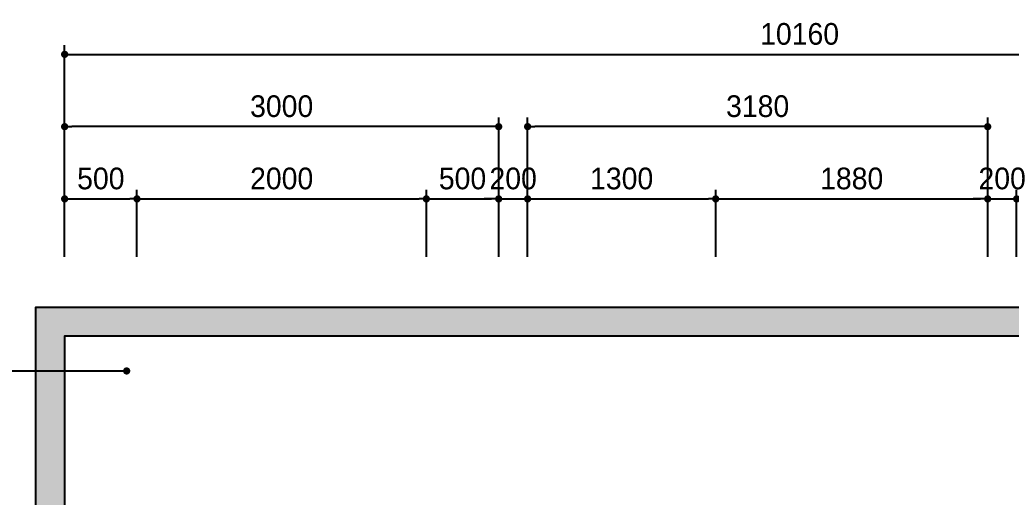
# Model space of a CAD drawing. Header units: millimetres. Extents: x 0 to 400063, y 963 to 238763.
# Drawn here: x 48783 to 55635, y 160209 to 163512 of the extents above; entities that cross this region are included whole.
import ezdxf

# ---------------------------------------------------------------- set-up
doc = ezdxf.new("R2010")
doc.units = ezdxf.units.MM
doc.header["$LTSCALE"] = 40
doc.header["$PDMODE"] = 34
doc.layers.get('Defpoints').update_dxf_attribs({"color": 249})
doc.layers.add('.', color=7, linetype='Continuous', lineweight=13)
for name, color, linetype in [('2sec', 2, 'Continuous'), ('DIM', 8, 'Continuous'), ('SOL253', 253, 'Continuous')]:
    doc.layers.add(name, color=color, linetype=linetype)
doc.styles.add('울릉도 L', font='HYWULM.TTF')
doc.dimstyles.new('황금손50', dxfattribs={"dimscale": 50, "dimtxt": 3, "dimasz": 1, "dimexe": 1.25, "dimexo": 2, "dimgap": 1.25, "dimtad": 1, "dimdec": 0, "dimzin": 9, "dimtxsty": '울릉도 L', "dimblk": 'DOT', "dimcen": 2.5, "dimclrd": 1, "dimclre": 1, "dimadec": 0, "dimazin": 0, "dimtfac": 1, "dimtdec": 0, "dimtix": 1, "dimtmove": 0, "dimatfit": 2, "dimldrblk": 'DOT', "dimfxl": 0, "dimarcsym": 0})

# ---------------------------------------------------------------- blocks, each defined once
blk = doc.blocks.new('_Dot')
at = {"color": 0, "lineweight": -2}
blk.add_line((-0.5, 0), (-1, 0), dxfattribs=at)
at = {"color": 0, "const_width": 0.5}
blk.add_lwpolyline([(-0.25, 0, 1), (0.25, 0, 1)], format="xyb", close=True, dxfattribs=at)
blk = doc.blocks.new('*D316')
at = {"layer": 'Defpoints', "color": 0}
for p in [(49592.5, 162272.5), (49092.5, 161772.5), (49592.5, 161772.5)]:
    blk.add_point(p, dxfattribs=at)
at = {"layer": 'DIM', "color": 1, "lineweight": -2}
for p, q in [((49092.5, 161872.5), (49092.5, 162335)), ((49592.5, 161872.5), (49592.5, 162335)), ((49142.5, 162272.5), (49542.5, 162272.5))]:
    blk.add_line(p, q, dxfattribs=at)
at = {"layer": 'DIM', "color": 1, "lineweight": -2, "xscale": 50, "yscale": 50, "zscale": 50, "rotation": 180}
blk.add_blockref('_Dot', (49092.5, 162272.5), dxfattribs=at)
at = {"layer": 'DIM', "color": 1, "lineweight": -2, "xscale": 50, "yscale": 50, "zscale": 50}
blk.add_blockref('_Dot', (49592.5, 162272.5), dxfattribs=at)
at = {"layer": 'DIM', "color": 0, "insert": (49342.5, 162413), "char_height": 150, "attachment_point": 5, "style": '울릉도 L'}
blk.add_mtext('500', dxfattribs=at)
blk = doc.blocks.new('*D317')
at = {"layer": 'Defpoints', "color": 0}
for p in [(51592.5, 162272.5), (49592.5, 161772.5), (51592.5, 161772.5)]:
    blk.add_point(p, dxfattribs=at)
at = {"layer": 'DIM', "color": 1, "lineweight": -2}
for p, q in [((49592.5, 161872.5), (49592.5, 162335)), ((51592.5, 161872.5), (51592.5, 162335)), ((49642.5, 162272.5), (51542.5, 162272.5))]:
    blk.add_line(p, q, dxfattribs=at)
at = {"layer": 'DIM', "color": 1, "lineweight": -2, "xscale": 50, "yscale": 50, "zscale": 50, "rotation": 180}
blk.add_blockref('_Dot', (49592.5, 162272.5), dxfattribs=at)
at = {"layer": 'DIM', "color": 1, "lineweight": -2, "xscale": 50, "yscale": 50, "zscale": 50}
blk.add_blockref('_Dot', (51592.5, 162272.5), dxfattribs=at)
at = {"layer": 'DIM', "color": 0, "insert": (50592.5, 162413), "char_height": 150, "attachment_point": 5, "style": '울릉도 L'}
blk.add_mtext('2000', dxfattribs=at)
blk = doc.blocks.new('*D318')
at = {"layer": 'Defpoints', "color": 0}
for p in [(52092.5, 162272.5), (51592.5, 161772.5), (52092.5, 161772.5)]:
    blk.add_point(p, dxfattribs=at)
at = {"layer": 'DIM', "color": 1, "lineweight": -2}
for p, q in [((51592.5, 161872.5), (51592.5, 162335)), ((52092.5, 161872.5), (52092.5, 162335)), ((51642.5, 162272.5), (52042.5, 162272.5))]:
    blk.add_line(p, q, dxfattribs=at)
at = {"layer": 'DIM', "color": 1, "lineweight": -2, "xscale": 50, "yscale": 50, "zscale": 50, "rotation": 180}
blk.add_blockref('_Dot', (51592.5, 162272.5), dxfattribs=at)
at = {"layer": 'DIM', "color": 1, "lineweight": -2, "xscale": 50, "yscale": 50, "zscale": 50}
blk.add_blockref('_Dot', (52092.5, 162272.5), dxfattribs=at)
at = {"layer": 'DIM', "color": 0, "insert": (51842.5, 162413), "char_height": 150, "attachment_point": 5, "style": '울릉도 L'}
blk.add_mtext('500', dxfattribs=at)
blk = doc.blocks.new('*D319')
at = {"layer": 'Defpoints', "color": 0}
for p in [(52292.5, 162272.5), (52092.5, 161772.5), (52292.5, 161772.5)]:
    blk.add_point(p, dxfattribs=at)
at = {"layer": 'DIM', "color": 1, "lineweight": -2}
for p, q in [((52092.5, 161872.5), (52092.5, 162335)), ((52292.5, 161872.5), (52292.5, 162335)), ((52042.5, 162272.5), (51992.5, 162272.5)), ((52092.5, 162272.5), (52292.5, 162272.5)), ((52342.5, 162272.5), (52392.5, 162272.5))]:
    blk.add_line(p, q, dxfattribs=at)
at = {"layer": 'DIM', "color": 1, "lineweight": -2, "xscale": 50, "yscale": 50, "zscale": 50}
blk.add_blockref('_Dot', (52092.5, 162272.5), dxfattribs=at)
at = {"layer": 'DIM', "color": 1, "lineweight": -2, "xscale": 50, "yscale": 50, "zscale": 50, "rotation": 180}
blk.add_blockref('_Dot', (52292.5, 162272.5), dxfattribs=at)
at = {"layer": 'DIM', "color": 0, "insert": (52192.5, 162413), "char_height": 150, "attachment_point": 5, "style": '울릉도 L'}
blk.add_mtext('200', dxfattribs=at)
blk = doc.blocks.new('*D320')
at = {"layer": 'Defpoints', "color": 0}
for p in [(53592.5, 162272.5), (52292.5, 161772.5), (53592.5, 161772.5)]:
    blk.add_point(p, dxfattribs=at)
at = {"layer": 'DIM', "color": 1, "lineweight": -2}
for p, q in [((52292.5, 161872.5), (52292.5, 162335)), ((53592.5, 161872.5), (53592.5, 162335)), ((52342.5, 162272.5), (53542.5, 162272.5))]:
    blk.add_line(p, q, dxfattribs=at)
at = {"layer": 'DIM', "color": 1, "lineweight": -2, "xscale": 50, "yscale": 50, "zscale": 50, "rotation": 180}
blk.add_blockref('_Dot', (52292.5, 162272.5), dxfattribs=at)
at = {"layer": 'DIM', "color": 1, "lineweight": -2, "xscale": 50, "yscale": 50, "zscale": 50}
blk.add_blockref('_Dot', (53592.5, 162272.5), dxfattribs=at)
at = {"layer": 'DIM', "color": 0, "insert": (52942.5, 162413), "char_height": 150, "attachment_point": 5, "style": '울릉도 L'}
blk.add_mtext('1300', dxfattribs=at)
blk = doc.blocks.new('*D321')
at = {"layer": 'Defpoints', "color": 0}
for p in [(55472.5, 162272.5), (53592.5, 161772.5), (55472.5, 161772.5)]:
    blk.add_point(p, dxfattribs=at)
at = {"layer": 'DIM', "color": 1, "lineweight": -2}
for p, q in [((53592.5, 161872.5), (53592.5, 162335)), ((55472.5, 161872.5), (55472.5, 162335)), ((53642.5, 162272.5), (55422.5, 162272.5))]:
    blk.add_line(p, q, dxfattribs=at)
at = {"layer": 'DIM', "color": 1, "lineweight": -2, "xscale": 50, "yscale": 50, "zscale": 50, "rotation": 180}
blk.add_blockref('_Dot', (53592.5, 162272.5), dxfattribs=at)
at = {"layer": 'DIM', "color": 1, "lineweight": -2, "xscale": 50, "yscale": 50, "zscale": 50}
blk.add_blockref('_Dot', (55472.5, 162272.5), dxfattribs=at)
at = {"layer": 'DIM', "color": 0, "insert": (54532.5, 162413.1), "char_height": 150, "attachment_point": 5, "style": '울릉도 L'}
blk.add_mtext('1880', dxfattribs=at)
blk = doc.blocks.new('*D322')
at = {"layer": 'Defpoints', "color": 0}
for p in [(55672.5, 162272.5), (55472.5, 161772.5), (55672.5, 161772.5)]:
    blk.add_point(p, dxfattribs=at)
at = {"layer": 'DIM', "color": 1, "lineweight": -2}
for p, q in [((55472.5, 161872.5), (55472.5, 162335)), ((55672.5, 161872.5), (55672.5, 162335)), ((55422.5, 162272.5), (55372.5, 162272.5)), ((55472.5, 162272.5), (55672.5, 162272.5)), ((55722.5, 162272.5), (55772.5, 162272.5))]:
    blk.add_line(p, q, dxfattribs=at)
at = {"layer": 'DIM', "color": 1, "lineweight": -2, "xscale": 50, "yscale": 50, "zscale": 50}
blk.add_blockref('_Dot', (55472.5, 162272.5), dxfattribs=at)
at = {"layer": 'DIM', "color": 1, "lineweight": -2, "xscale": 50, "yscale": 50, "zscale": 50, "rotation": 180}
blk.add_blockref('_Dot', (55672.5, 162272.5), dxfattribs=at)
at = {"layer": 'DIM', "color": 0, "insert": (55572.5, 162413), "char_height": 150, "attachment_point": 5, "style": '울릉도 L'}
blk.add_mtext('200', dxfattribs=at)
blk = doc.blocks.new('*D326')
at = {"layer": 'Defpoints', "color": 0}
for p in [(52292.5, 162772.5), (52292.5, 161772.5), (55472.5, 161772.5)]:
    blk.add_point(p, dxfattribs=at)
at = {"layer": 'DIM', "color": 1, "lineweight": -2}
for p, q in [((52292.5, 161872.5), (52292.5, 162835)), ((55472.5, 161872.5), (55472.5, 162835)), ((55422.5, 162772.5), (52342.5, 162772.5))]:
    blk.add_line(p, q, dxfattribs=at)
at = {"layer": 'DIM', "color": 1, "lineweight": -2, "xscale": 50, "yscale": 50, "zscale": 50, "rotation": 180}
blk.add_blockref('_Dot', (52292.5, 162772.5), dxfattribs=at)
at = {"layer": 'DIM', "color": 1, "lineweight": -2, "xscale": 50, "yscale": 50, "zscale": 50}
blk.add_blockref('_Dot', (55472.5, 162772.5), dxfattribs=at)
at = {"layer": 'DIM', "color": 0, "insert": (53882.5, 162913.1), "char_height": 150, "attachment_point": 5, "style": '울릉도 L'}
blk.add_mtext('3180', dxfattribs=at)
blk = doc.blocks.new('*D327')
at = {"layer": 'Defpoints', "color": 0}
for p in [(49092.5, 162772.5), (49092.5, 161772.5), (52092.5, 161772.5)]:
    blk.add_point(p, dxfattribs=at)
at = {"layer": 'DIM', "color": 1, "lineweight": -2}
for p, q in [((49092.5, 161872.5), (49092.5, 162835)), ((52092.5, 161872.5), (52092.5, 162835)), ((52042.5, 162772.5), (49142.5, 162772.5))]:
    blk.add_line(p, q, dxfattribs=at)
at = {"layer": 'DIM', "color": 1, "lineweight": -2, "xscale": 50, "yscale": 50, "zscale": 50, "rotation": 180}
blk.add_blockref('_Dot', (49092.5, 162772.5), dxfattribs=at)
at = {"layer": 'DIM', "color": 1, "lineweight": -2, "xscale": 50, "yscale": 50, "zscale": 50}
blk.add_blockref('_Dot', (52092.5, 162772.5), dxfattribs=at)
at = {"layer": 'DIM', "color": 0, "insert": (50592.5, 162913), "char_height": 150, "attachment_point": 5, "style": '울릉도 L'}
blk.add_mtext('3000', dxfattribs=at)
blk = doc.blocks.new('*D328')
at = {"layer": 'Defpoints', "color": 0}
for p in [(59252.5, 163272.5), (49092.5, 161772.5), (59252.5, 161772.5)]:
    blk.add_point(p, dxfattribs=at)
at = {"layer": 'DIM', "color": 1, "lineweight": -2}
for p, q in [((49092.5, 161872.5), (49092.5, 163335)), ((59252.5, 161872.5), (59252.5, 163335)), ((49142.5, 163272.5), (59202.5, 163272.5))]:
    blk.add_line(p, q, dxfattribs=at)
at = {"layer": 'DIM', "color": 1, "lineweight": -2, "xscale": 50, "yscale": 50, "zscale": 50, "rotation": 180}
blk.add_blockref('_Dot', (49092.5, 163272.5), dxfattribs=at)
at = {"layer": 'DIM', "color": 1, "lineweight": -2, "xscale": 50, "yscale": 50, "zscale": 50}
blk.add_blockref('_Dot', (59252.5, 163272.5), dxfattribs=at)
at = {"layer": 'DIM', "color": 0, "insert": (54172.5, 163413.1), "char_height": 150, "attachment_point": 5, "style": '울릉도 L'}
blk.add_mtext('10160', dxfattribs=at)

msp = doc.modelspace()

# ---------------------------------------------------------------- hatches: boundary and pattern name
at = {"layer": '.'}
h = msp.add_hatch(color=251, dxfattribs=at)
h.dxf.hatch_style = 1
h.paths.add_polyline_path([(49092.5, 159922.5), (49592.5, 159922.5), (49592.5, 160122.5), (49092.5, 160122.5), (49092.5, 161322.5), (59252.5, 161322.5), (59252.5, 160122.5), (58352.5, 160122.5), (58352.5, 159922.5), (59252.5, 159922.5), (59252.5, 156662.5), (58412.5, 156662.5), (58412.5, 156462.5), (59107.5, 156462.5), (59107.5, 155017.5), (57622.5, 155017.5), (57622.5, 156662.5), (56672.5, 156662.5), (56672.5, 156462.5), (57422.5, 156462.5), (57422.5, 154752.5), (57212.5, 154752.5), (57212.5, 154552.5), (59192.5, 154552.5), (59192.5, 151752.5), (59192.5, 151552.5), (59192.5, 150572.5), (56212.5, 150572.5), (56212.5, 151552.5), (56212.5, 151752.5), (56212.5, 154752.5), (56012.5, 154752.5), (56012.5, 151692.5), (55612.5, 151692.5), (55612.5, 151492.5), (56012.5, 151492.5), (56012.5, 150572.5), (49892.5, 150572.5), (49892.5, 151492.5), (52502.5, 151492.5), (52502.5, 154752.5), (52302.5, 154752.5), (52302.5, 151692.5), (49892.5, 151692.5), (49892.5, 152602.5), (49692.5, 152602.5), (49692.5, 151492.5), (49692.5, 150372.5), (56212.5, 150372.5), (59452.5, 150372.5), (59452.5, 151552.5), (59452.5, 161522.5), (48892.5, 161522.5), (48892.5, 153602.5), (50892.5, 153602.5), (50892.5, 154952.5), (50692.5, 154952.5), (50692.5, 153802.5), (49832.5, 153802.5), (49832.5, 154292.5), (49172.5, 154292.5), (49172.5, 155762.5), (50892.5, 155762.5), (50892.5, 156462.5), (50992.5, 156462.5), (50992.5, 156662.5), (50612.5, 156662.5), (50612.5, 155962.5), (49092.5, 155962.5)])
h.paths.add_polyline_path([(49172.5, 154092.5), (49632.5, 154092.5), (49632.5, 153802.5), (49172.5, 153802.5)], flags=16)
h.paths.add_polyline_path([(52292.5, 159922.5), (53592.5, 159922.5), (53592.5, 160122.5), (51592.5, 160122.5), (51592.5, 159922.5), (52092.5, 159922.5), (52092.5, 156662.5), (51992.5, 156662.5), (51992.5, 156462.5), (52292.5, 156462.5)], flags=17)
h.paths.add_polyline_path([(55672.5, 159922.5), (55672.5, 160122.5), (55472.5, 160122.5), (55472.5, 159922.5), (55472.5, 156462.5), (55672.5, 156462.5)], flags=17)

# ---------------------------------------------------------------- linework, layer by layer
at = {"layer": '2sec'}
msp.add_lwpolyline([(59252.5, 161322.5), (49092.5, 161322.5), (49092.5, 160122.5), (49592.5, 160122.5), (49592.5, 159922.5), (49092.5, 159922.5), (49092.5, 155962.5), (50612.5, 155962.5), (50612.5, 156662.5), (50992.5, 156662.5), (50992.5, 156462.5), (50892.5, 156462.5), (50892.5, 155762.5), (49172.5, 155762.5), (49172.5, 154292.5), (49832.5, 154292.5), (49832.5, 153802.5), (50692.5, 153802.5), (50692.5, 154952.5), (50892.5, 154952.5), (50892.5, 153602.5), (48892.5, 153602.5), (48892.5, 161522.5), (59452.5, 161522.5)], dxfattribs=at)
at = {"layer": 'SOL253'}
msp.add_line((46792.1, 161082.4), (49521, 161082.4), dxfattribs=at)
at = {"layer": 'SOL253', "const_width": 25}
msp.add_lwpolyline([(49521, 161069.9, -1), (49521, 161094.9, -1)], format="xyb", close=True, dxfattribs=at)

# ---------------------------------------------------------------- dimensions: what is measured, and where the dimension line sits
at = {"layer": 'DIM'}
for base, p1, p2, picture, middle in [((59252.5, 163272.5), (49092.5, 161772.5), (59252.5, 161772.5), '*D328', (54172.5, 163413.1)), ((49092.5, 162772.5), (52092.5, 161772.5), (49092.5, 161772.5), '*D327', (50592.5, 162913)), ((52292.5, 162772.5), (55472.5, 161772.5), (52292.5, 161772.5), '*D326', (53882.5, 162913.1)), ((49592.5, 162272.5), (49092.5, 161772.5), (49592.5, 161772.5), '*D316', (49342.5, 162413)), ((51592.5, 162272.5), (49592.5, 161772.5), (51592.5, 161772.5), '*D317', (50592.5, 162413)), ((52092.5, 162272.5), (51592.5, 161772.5), (52092.5, 161772.5), '*D318', (51842.5, 162413)), ((52292.5, 162272.5), (52092.5, 161772.5), (52292.5, 161772.5), '*D319', (52192.5, 162413)), ((53592.5, 162272.5), (52292.5, 161772.5), (53592.5, 161772.5), '*D320', (52942.5, 162413)), ((55472.5, 162272.5), (53592.5, 161772.5), (55472.5, 161772.5), '*D321', (54532.5, 162413.1)), ((55672.5, 162272.5), (55472.5, 161772.5), (55672.5, 161772.5), '*D322', (55572.5, 162413))]:
    dim = msp.add_linear_dim(base=base, p1=p1, p2=p2, dimstyle='황금손50', dxfattribs=at)
    dim.commit()
    dim.dimension.update_dxf_attribs({"geometry": picture, "text_midpoint": middle})

doc.saveas('drawing.dxf')
